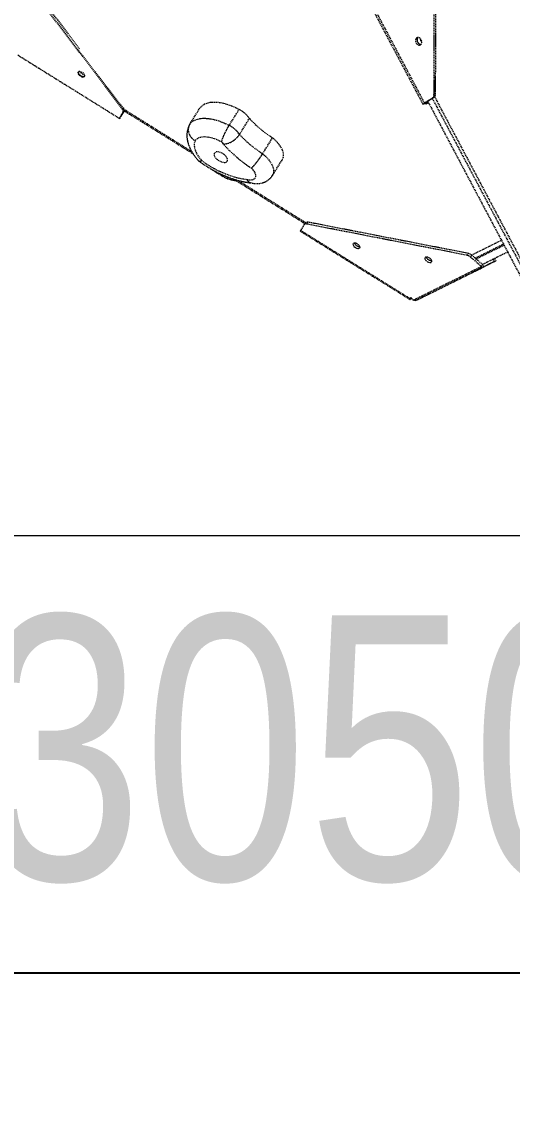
# Model space of a CAD drawing. Header units: millimetres. Extents: x -4077 to 3684, y -3420 to 2611.
# Drawn here: x -508 to 48, y -1309 to -70 of the extents above; entities that cross this region are included whole.
import ezdxf

# ---------------------------------------------------------------- set-up
doc = ezdxf.new("R2010")
doc.units = ezdxf.units.MM
doc.linetypes.add('HIDDEN', pattern=[1.905, 1.27, -0.635])
for name, color, linetype in [('DIKOM_ОБЪЕКТ', 7, 'Continuous'), ('DIKOM_РАЗМЕР_ЗОНА', 7, 'Continuous'), ('DIKOM_РАЗМЕР_ОБЪЕКТА', 7, 'Continuous')]:
    doc.layers.add(name, color=color, linetype=linetype)
doc.styles.add('style1', font='arialbd.ttf', dxfattribs={"width": 0.8})
doc.dimstyles.new('1-50', dxfattribs={"dimtxt": 300, "dimasz": 200, "dimexe": 100, "dimexo": 0, "dimgap": 100, "dimtad": 1, "dimtxsty": 'style1', "dimcen": 200, "dimclrd": 7, "dimclre": 7, "dimclrt": 7, "dimadec": 1, "dimazin": 2, "dimtfac": 1, "dimtmove": 0, "dimatfit": 2, "dimfxl": 0, "dimlwd": 25, "dimlwe": 18, "dimarcsym": 0})

# ---------------------------------------------------------------- blocks, each defined once
blk = doc.blocks.new('*D0')
at = {"layer": 'Defpoints', "color": 0, "transparency": 16777216}
for p in [(223.2, 1107.5), (-2045.1, -653.4), (872, -653.4)]:
    blk.add_point(p, dxfattribs=at)
at = {"layer": 'DIKOM_РАЗМЕР_ОБЪЕКТА', "color": 7, "lineweight": 18, "transparency": 16777216}
for p, q in [((223.2, 1107.5), (-2145.1, 1107.5)), ((872, -653.4), (-2145.1, -653.4))]:
    blk.add_line(p, q, dxfattribs=at)
at = {"layer": 'DIKOM_РАЗМЕР_ОБЪЕКТА', "color": 7, "lineweight": 25, "transparency": 16777216}
blk.add_line((-2045.1, 907.5), (-2045.1, -453.4), dxfattribs=at)
at = {"layer": 'DIKOM_РАЗМЕР_ОБЪЕКТА', "color": 7, "transparency": 16777216}
for points in [[(-2078.4, 907.5), (-2011.8, 907.5), (-2045.1, 1107.5)], [(-2078.4, -453.4), (-2011.8, -453.4), (-2045.1, -653.4)]]:
    blk.add_solid(points, dxfattribs=at)
at = {"layer": 'DIKOM_РАЗМЕР_ОБЪЕКТА', "color": 7, "transparency": 16777216, "insert": (-2298.3, 227), "char_height": 300, "attachment_point": 5, "rotation": 90, "style": 'style1'}
blk.add_mtext('{\\fArial|b0|i0|c204|p34;1780}', dxfattribs=at)
blk = doc.blocks.new('*D1')
at = {"layer": 'Defpoints', "color": 0, "transparency": 16777216}
for p in [(1340.7, 88.5), (-1708.3, 11.5), (1340.7, -1149.1)]:
    blk.add_point(p, dxfattribs=at)
at = {"layer": 'DIKOM_РАЗМЕР_ОБЪЕКТА', "color": 7, "lineweight": 18, "transparency": 16777216}
for p, q in [((1340.7, 88.5), (1340.7, -1249.1)), ((-1708.3, 11.5), (-1708.3, -1249.1))]:
    blk.add_line(p, q, dxfattribs=at)
at = {"layer": 'DIKOM_РАЗМЕР_ОБЪЕКТА', "color": 7, "lineweight": 25, "transparency": 16777216}
blk.add_line((-1508.3, -1149.1), (1140.7, -1149.1), dxfattribs=at)
at = {"layer": 'DIKOM_РАЗМЕР_ОБЪЕКТА', "color": 7, "transparency": 16777216}
for points in [[(-1508.3, -1115.7), (-1508.3, -1182.4), (-1708.3, -1149.1)], [(1140.7, -1115.7), (1140.7, -1182.4), (1340.7, -1149.1)]]:
    blk.add_solid(points, dxfattribs=at)
at = {"layer": 'DIKOM_РАЗМЕР_ОБЪЕКТА', "color": 7, "transparency": 16777216, "insert": (-183.8, -895.8), "char_height": 300, "attachment_point": 5, "style": 'style1'}
blk.add_mtext('{\\fArial|b0|i0|c204|p34;3050}', dxfattribs=at)
blk = doc.blocks.new('*D2')
at = {"layer": 'Defpoints', "color": 0, "transparency": 16777216}
for p in [(3683.6, 50.1), (-3206.4, -308.7), (3683.6, -3320.2)]:
    blk.add_point(p, dxfattribs=at)
at = {"layer": 'DIKOM_РАЗМЕР_ЗОНА', "color": 7, "lineweight": 18, "transparency": 16777216}
for p, q in [((3683.6, 50.1), (3683.6, -3420.2)), ((-3206.4, -308.7), (-3206.4, -3420.2))]:
    blk.add_line(p, q, dxfattribs=at)
at = {"layer": 'DIKOM_РАЗМЕР_ЗОНА', "color": 7, "lineweight": 25, "transparency": 16777216}
blk.add_line((-3006.4, -3320.2), (3483.6, -3320.2), dxfattribs=at)
at = {"layer": 'DIKOM_РАЗМЕР_ЗОНА', "color": 7, "transparency": 16777216}
for points in [[(-3006.4, -3286.8), (-3006.4, -3353.5), (-3206.4, -3320.2)], [(3483.6, -3286.8), (3483.6, -3353.5), (3683.6, -3320.2)]]:
    blk.add_solid(points, dxfattribs=at)
at = {"layer": 'DIKOM_РАЗМЕР_ЗОНА', "color": 7, "transparency": 16777216, "insert": (474.3, -3067), "char_height": 300, "attachment_point": 5, "style": 'style1'}
blk.add_mtext('{\\fArial|b0|i0|c204|p34;6900}', dxfattribs=at)
blk = doc.blocks.new('*D3')
at = {"layer": 'Defpoints', "color": 0, "transparency": 16777216}
for p in [(-3626.9, 2611.2), (1348.5, 2611.2), (1348.5, -2791.9)]:
    blk.add_point(p, dxfattribs=at)
at = {"layer": 'DIKOM_РАЗМЕР_ЗОНА', "color": 7, "lineweight": 18, "transparency": 16777216}
for p, q in [((1348.5, 2611.2), (-3726.9, 2611.2)), ((1348.5, -2791.9), (-3726.9, -2791.9))]:
    blk.add_line(p, q, dxfattribs=at)
at = {"layer": 'DIKOM_РАЗМЕР_ЗОНА', "color": 7, "lineweight": 25, "transparency": 16777216}
blk.add_line((-3626.9, -2591.9), (-3626.9, 2411.2), dxfattribs=at)
at = {"layer": 'DIKOM_РАЗМЕР_ЗОНА', "color": 7, "transparency": 16777216}
for points in [[(-3660.3, 2411.2), (-3593.6, 2411.2), (-3626.9, 2611.2)], [(-3660.3, -2591.9), (-3593.6, -2591.9), (-3626.9, -2791.9)]]:
    blk.add_solid(points, dxfattribs=at)
at = {"layer": 'DIKOM_РАЗМЕР_ЗОНА', "color": 7, "transparency": 16777216, "insert": (-3880.1, 379.3), "char_height": 300, "attachment_point": 5, "rotation": 90, "style": 'style1'}
blk.add_mtext('{\\fArial|b0|i0|c204|p34;5400}', dxfattribs=at)

msp = doc.modelspace()

# ---------------------------------------------------------------- linework, layer by layer
at = {"layer": 'DIKOM_ОБЪЕКТ', "color": 7, "linetype": 'HIDDEN', "lineweight": 15}
for p, q in [((-40.182, -152.958), (-39.414, 51.353)), ((-38.379, -152.223), (-37.611, 52.088)), ((-393.513, -169.188), (-505.557, -21.35)), ((-442.23, -100.961), (-504.207, -19.185)), ((-121.359, -34.436), (-52.842, -163.59)), ((-119.578, -33.256), (-51.147, -162.248)), ((-512.397, -107.815), (-396.995, -179.747)), ((-392.57, -168.444), (-444.617, -101.167)), ((-51.147, -162.248), (-41.844, -156.417)), ((-49.344, -161.513), (-40.041, -155.682)), ((-47.347, -160.261), (65.385, -372.784)), ((-42.205, -157.038), (70.655, -369.801)), ((-40.041, -155.682), (-41.844, -156.417)), ((-40.182, -152.958), (-38.379, -152.223)), ((-39.529, -155.277), (73.551, -368.454)), ((-392.843, -172.005), (-396.995, -179.747)), ((-391.917, -171.332), (-395.841, -177.77)), ((-395.055, -176.482), (-391.915, -171.332)), ((-391.752, -171.063), (-394.513, -175.591)), ((-394.512, -175.591), (-391.757, -171.071)), ((-393.513, -169.188), (-393.012, -168.384)), ((-392.335, -171.189), (-392.843, -172.005)), ((-392.57, -168.444), (-391.736, -167.076)), ((-391.09, -169.976), (-391.917, -171.332)), ((-391.915, -171.332), (-391.756, -171.072)), ((-391.757, -171.071), (-313.602, -219.784)), ((-391.059, -169.922), (-315.186, -217.214)), ((-317.366, -186.53), (-306.117, -168.482)), ((-272.62, -187.746), (-261.371, -169.698)), ((-50.088, -162.198), (-52.635, -163.617)), ((-49.087, -163.083), (-52.635, -163.617)), ((-49.344, -161.513), (-51.147, -162.248)), ((-50.088, -162.198), (-50.145, -162.091)), ((-46.599, -161.672), (-50.088, -162.198)), ((-49.087, -163.083), (-46.589, -161.691)), ((-48.987, -163.05), (-49.087, -163.083)), ((-48.987, -163.05), (-46.58, -161.708)), ((-396.995, -179.747), (-395.645, -177.581)), ((-396.006, -178.04), (-395.841, -177.77)), ((-395.858, -177.76), (-395.841, -177.77)), ((-395.841, -177.77), (-394.513, -175.591)), ((-395.051, -176.475), (-395.645, -177.581)), ((-395.053, -176.478), (-394.512, -175.591)), ((-394.512, -175.591), (-394.513, -175.591)), ((-260.915, -197.985), (-249.666, -179.938)), ((-234.584, -219.855), (-223.335, -201.807)), ((-223.375, -244.348), (-212.126, -226.3)), ((-267.324, -248.629), (-186.632, -298.924)), ((-262.493, -250.056), (-185.86, -297.821)), ((-191.966, -307.483), (-67.316, -385.182)), ((-187.504, -300.323), (-191.492, -306.723)), ((-191.492, -306.723), (-67.12, -384.248)), ((-187.504, -300.323), (-186.154, -298.158)), ((-183.28, -297.443), (-184.63, -299.609)), ((-2.556, -335.093), (-184.63, -299.609)), ((-1.206, -332.927), (-183.28, -297.443)), ((2.444, -334.685), (36.286, -317.925)), ((-2.556, -335.093), (-1.206, -332.927)), ((6.561, -338.198), (38.618, -322.322)), ((7.603, -339.089), (39.209, -323.436)), ((43.428, -331.39), (27.079, -339.487)), ((2.671, -334.873), (1.321, -337.038)), ((1.321, -337.038), (13.648, -347.577)), ((2.671, -334.873), (14.998, -345.411)), ((13.648, -347.577), (14.998, -345.411)), ((15.083, -345.428), (14.945, -345.496)), ((26.87, -339.59), (15.083, -345.428)), ((15.083, -345.428), (16.415, -348.116)), ((28.201, -342.279), (16.415, -348.116)), ((28.084, -342.353), (17.688, -347.503)), ((26.87, -339.59), (27.115, -339.469)), ((28.201, -342.279), (26.87, -339.59)), ((28.594, -338.737), (29.926, -341.425)), ((29.931, -341.438), (29.926, -341.425)), ((-63.767, -385.931), (13.648, -347.577)), ((16.415, -348.116), (-61.001, -386.47)), ((-59.509, -385.732), (17.688, -347.503)), ((-67.335, -385.17), (-66.183, -383.32)), ((-66.462, -383.192), (-67.12, -384.248)), ((-67.12, -384.248), (-66.95, -383.374)), ((-66.847, -383.208), (-66.95, -383.374)), ((-65.846, -383.589), (-63.767, -385.931)), ((-64.872, -384.686), (-65.846, -383.589)), ((-65.846, -383.589), (-65.846, -383.589)), ((-61.76, -384.937), (-61.001, -386.47)), ((-61.001, -386.47), (-58.195, -385.08)), ((-58.195, -385.08), (-59.509, -385.732))]:
    msp.add_line(p, q, dxfattribs=at)
at = {"layer": 'DIKOM_ОБЪЕКТ', "color": 7, "linetype": 'HIDDEN', "lineweight": 15, "flags": 128}
for points in [[(-60.817, -89.753), (-61.111, -90.853), (-61.117, -92.071), (-60.835, -93.308), (-60.287, -94.464), (-59.517, -95.445), (-58.589, -96.173), (-57.576, -96.587), (-56.562, -96.654), (-55.628, -96.37), (-54.85, -95.756), (-54.292, -94.864), (-53.997, -93.764), (-53.991, -92.546), (-54.273, -91.309), (-54.821, -90.153), (-55.591, -89.172), (-56.519, -88.444), (-57.532, -88.03), (-58.546, -87.963), (-59.48, -88.247), (-60.258, -88.86), (-60.817, -89.753)], [(-58.304, -87.946), (-58.776, -88.532), (-59.205, -89.54), (-59.355, -90.712), (-59.214, -91.952), (-58.793, -93.16), (-58.126, -94.239), (-57.268, -95.1), (-56.287, -95.675), (-55.263, -95.917), (-55.009, -95.922)], [(-59.014, -89.018), (-58.455, -88.126), (-58.281, -87.946)], [(-442.149, -126.603), (-443.058, -126.69), (-443.734, -127.023), (-444.123, -127.574), (-444.193, -128.298), (-443.939, -129.136), (-443.381, -130.022), (-442.564, -130.882), (-441.554, -131.648), (-440.434, -132.257), (-439.294, -132.66), (-438.227, -132.825), (-437.318, -132.737), (-436.642, -132.404), (-436.252, -131.854), (-436.182, -131.13), (-436.437, -130.291), (-436.995, -129.405), (-437.812, -128.545), (-438.821, -127.779), (-439.941, -127.17), (-441.081, -126.767), (-442.149, -126.603)], [(-443.999, -127.321), (-443.998, -127.473), (-443.8, -128.292), (-443.291, -129.169), (-442.512, -130.032), (-441.528, -130.813), (-440.416, -131.447)], [(-440.416, -131.447), (-439.268, -131.883), (-438.177, -132.086), (-437.231, -132.039), (-436.506, -131.746), (-436.17, -131.419)], [(-261.371, -169.698), (-264.854, -167.93), (-268.37, -166.356), (-271.892, -164.988), (-275.39, -163.838), (-278.837, -162.915), (-282.204, -162.226), (-285.465, -161.777), (-288.593, -161.572), (-291.563, -161.611), (-294.351, -161.896), (-296.934, -162.423), (-299.292, -163.189), (-301.405, -164.186), (-303.256, -165.408), (-304.831, -166.844), (-306.117, -168.482)], [(-52.635, -163.617), (-52.791, -163.621), (-52.847, -163.57), (-52.801, -163.466), (-52.655, -163.311), (-52.411, -163.107), (-52.073, -162.859), (-51.649, -162.57), (-51.147, -162.248)], [(-50.088, -162.198), (-50.166, -162.2), (-50.194, -162.174), (-50.171, -162.122), (-50.098, -162.045), (-49.976, -161.943), (-49.807, -161.818), (-49.595, -161.674), (-49.344, -161.513)], [(-394.512, -175.591), (-394.613, -175.756), (-394.686, -175.876), (-394.731, -175.949), (-394.746, -175.974), (-394.731, -175.949), (-394.686, -175.876), (-394.613, -175.756), (-394.513, -175.591)], [(-317.366, -186.53), (-316.08, -184.891), (-314.505, -183.455), (-312.654, -182.234), (-310.54, -181.236), (-308.183, -180.471), (-305.6, -179.944), (-302.812, -179.659), (-299.842, -179.619), (-296.714, -179.825), (-293.453, -180.274), (-290.086, -180.963), (-286.639, -181.886), (-283.141, -183.036), (-279.619, -184.404), (-276.103, -185.978), (-272.62, -187.746)], [(-311.294, -205.162), (-311.921, -206.956), (-312.235, -208.908), (-312.233, -211), (-311.914, -213.21), (-311.281, -215.516), (-310.342, -217.896), (-309.105, -220.325), (-307.583, -222.779), (-305.791, -225.234), (-303.746, -227.665)], [(-281.089, -206.662), (-283.936, -205.171), (-286.821, -203.875), (-289.708, -202.793), (-292.562, -201.936), (-295.345, -201.316), (-298.025, -200.94), (-300.566, -200.814), (-302.937, -200.938), (-305.108, -201.312), (-307.052, -201.931), (-308.744, -202.786), (-310.164, -203.868), (-311.294, -205.162)], [(-279.743, -208.311), (-279.665, -208.136), (-279.672, -207.92), (-279.763, -207.678), (-279.931, -207.427), (-280.166, -207.184), (-280.45, -206.966), (-280.765, -206.788), (-281.089, -206.662)], [(-212.126, -226.3), (-212.045, -226.166), (-211.331, -224.62), (-210.93, -222.906), (-210.848, -221.044), (-211.085, -219.058), (-211.638, -216.972), (-212.501, -214.812), (-213.662, -212.604), (-215.108, -210.376), (-216.821, -208.155), (-218.78, -205.969), (-220.96, -203.844), (-223.335, -201.807)], [(-274.66, -228.043), (-274.409, -227.131), (-274.473, -226.078), (-274.849, -224.928), (-275.522, -223.727), (-276.464, -222.524), (-277.636, -221.37), (-278.992, -220.31), (-280.475, -219.389), (-282.024, -218.644), (-283.576, -218.106), (-285.068, -217.796), (-286.438, -217.728), (-287.631, -217.904), (-288.597, -218.317), (-289.297, -218.95), (-289.703, -219.777), (-289.797, -220.764), (-289.576, -221.871), (-289.049, -223.053), (-288.237, -224.261), (-287.175, -225.445), (-285.904, -226.558), (-284.478, -227.554), (-282.954, -228.391), (-281.395, -229.036), (-279.865, -229.462), (-278.427, -229.652), (-277.139, -229.598), (-276.053, -229.302), (-275.216, -228.776), (-274.66, -228.043)], [(-234.584, -219.855), (-232.209, -221.892), (-230.029, -224.017), (-228.07, -226.203), (-226.357, -228.424), (-224.911, -230.652), (-223.749, -232.859), (-222.887, -235.02), (-222.333, -237.106), (-222.097, -239.092), (-222.179, -240.954), (-222.58, -242.668), (-223.294, -244.214), (-223.374, -244.347)], [(-303.746, -227.665), (-299.689, -230.485), (-295.514, -233.154), (-291.241, -235.659), (-286.896, -237.985), (-282.5, -240.121), (-278.078, -242.054), (-273.653, -243.775), (-269.249, -245.274), (-264.89, -246.544), (-260.598, -247.576), (-256.397, -248.367), (-252.31, -248.911)], [(-252.31, -248.911), (-250.32, -249.347), (-248.451, -249.522), (-246.754, -249.432), (-245.276, -249.079), (-244.057, -248.472), (-243.13, -247.63), (-242.522, -246.573), (-242.248, -245.332), (-242.316, -243.941), (-242.724, -242.437), (-243.462, -240.862), (-244.508, -239.258), (-245.834, -237.671), (-247.405, -236.142)], [(-191.492, -306.723), (-191.696, -307.05), (-191.845, -307.289), (-191.936, -307.435), (-191.966, -307.483), (-191.966, -307.483)], [(-132.046, -323.143), (-131.666, -324.009), (-130.998, -324.893), (-130.095, -325.724), (-129.031, -326.434), (-127.892, -326.966), (-126.77, -327.276), (-125.756, -327.34), (-124.932, -327.152), (-124.365, -326.728), (-124.102, -326.101), (-124.162, -325.324), (-124.542, -324.458), (-125.21, -323.574), (-126.113, -322.743), (-127.177, -322.033), (-128.316, -321.501), (-129.438, -321.191), (-130.452, -321.127), (-131.276, -321.315), (-131.843, -321.739), (-132.106, -322.365), (-132.046, -323.143)], [(-50.444, -339.046), (-50.065, -339.912), (-49.396, -340.796), (-48.493, -341.627), (-47.429, -342.337), (-46.29, -342.869), (-45.168, -343.179), (-44.154, -343.243), (-43.33, -343.055), (-42.764, -342.631), (-42.5, -342.005), (-42.56, -341.227), (-42.94, -340.361), (-43.609, -339.477), (-44.511, -338.646), (-45.576, -337.936), (-46.715, -337.404), (-47.837, -337.094), (-48.851, -337.03), (-49.674, -337.218), (-50.241, -337.642), (-50.505, -338.268), (-50.444, -339.046)], [(28.084, -342.353), (28.492, -342.151), (28.857, -341.97), (29.176, -341.812), (29.442, -341.68), (29.654, -341.575), (29.807, -341.499), (29.9, -341.453), (29.931, -341.438)], [(29.926, -341.425), (29.897, -341.439), (29.811, -341.482), (29.668, -341.552), (29.472, -341.65), (29.223, -341.773), (28.926, -341.92), (28.584, -342.089), (28.201, -342.279)], [(7.481, -352.547), (8.428, -352.078), (9.519, -351.538), (10.666, -350.969), (11.776, -350.419), (12.76, -349.932), (13.538, -349.547), (14.046, -349.295), (14.243, -349.197), (14.114, -349.261), (13.67, -349.481), (12.944, -349.84), (11.998, -350.309), (10.907, -350.849), (9.76, -351.417), (8.649, -351.967), (7.665, -352.455), (6.888, -352.84), (6.38, -353.092), (6.182, -353.19), (6.311, -353.126), (6.756, -352.906), (7.481, -352.547)], [(7.484, -352.552), (8.43, -352.084), (9.521, -351.543), (10.668, -350.975), (11.779, -350.425), (12.762, -349.937), (13.54, -349.552), (14.048, -349.3), (14.246, -349.203), (14.117, -349.266), (13.672, -349.487), (12.947, -349.846), (12, -350.314), (10.909, -350.855), (9.762, -351.423), (8.652, -351.973), (7.668, -352.46), (6.89, -352.846), (6.382, -353.097), (6.185, -353.195), (6.313, -353.132), (6.758, -352.911), (7.484, -352.552)]]:
    msp.add_lwpolyline(points, dxfattribs=at)
at = {"layer": 'DIKOM_ОБЪЕКТ', "color": 7, "linetype": 'HIDDEN', "lineweight": 15}
for centre, radius, start, end in [((-54.328, -90.925), 5.059, 157.857932, 262.085728), ((-50.609, -89.461), 5.14, 175.255628, 229.285286), ((-436.091, -122.636), 7.302, 212.852482, 265.720968), ((-44.166, -153.172), 3.99, 305.594635, 3.078805), ((-42.363, -152.438), 3.99, 305.593466, 3.081469), ((-395.465, -171.14), 2.761, 341.742662, 44.990605), ((-394.422, -170.38), 2.68, 339.18838, 46.284987), ((-272.361, -194.072), 26.737, 31.914295, 65.728777), ((-148.859, -85.351), 138.234, 223.176646, 237.400135), ((-283.61, -212.12), 26.737, 31.914482, 65.728931), ((-160.107, -103.398), 138.235, 223.176662, 237.400054), ((-159.26, -101.021), 161.329, 221.685289, 236.88219), ((-184.178, -299.967), 2.679, 70.410409, 137.519355), ((-185.528, -302.133), 2.679, 70.410409, 137.519355), ((-125.106, -318.809), 6.019, 202.855238, 241.134901), ((-124.411, -318.31), 6.848, 204.46407, 271.658778), ((-124.56, -319.152), 6.017, 234.990215, 273.319156), ((-3.096, -341.53), 8.808, 49.096887, 77.60847), ((-43.504, -334.712), 6.02, 202.857521, 241.132618), ((-42.81, -334.213), 6.849, 204.464221, 271.658627), ((-42.959, -335.055), 6.017, 234.993351, 273.318999), ((-4.446, -343.696), 8.808, 49.096887, 77.60847)]:
    msp.add_arc(centre, radius, start, end, dxfattribs=at)
for centre, major_axis, ratio, start_param, end_param in [((-66.269, -383.798), (0.62, -0.553), 0.53930735, 1.35724827, 3.45164338), ((-66.269, -383.799), (0.62, -0.553), 0.53927632, 1.35709854, 1.8846563), ((-58.618, -385.29), (0.846, 0.419), 0.00005024, 5.23598409, 7.33037919)]:
    msp.add_ellipse(centre, major_axis=major_axis, ratio=ratio, start_param=start_param, end_param=end_param, dxfattribs=at)
for points, knots in [([(-317.891, -187.5), (-318.177, -188.11), (-318.858, -189.56), (-319.636, -191.972), (-320.229, -194.701), (-320.528, -197.504), (-320.544, -200.371), (-320.272, -203.297), (-319.71, -206.28), (-318.849, -209.315), (-317.687, -212.389), (-316.221, -215.484), (-314.461, -218.572), (-312.429, -221.62), (-310.141, -224.595), (-308.326, -226.712), (-307.267, -227.825), (-307.099, -228.002)], [0, 0, 0, 0, 0.04660862, 0.11084078, 0.17528288, 0.24047025, 0.30687584, 0.37495634, 0.44510709, 0.51758536, 0.5924126, 0.66930244, 0.74768572, 0.82686808, 0.90612482, 0.98506006, 1, 1, 1, 1]), ([(-317.366, -186.53), (-317.706, -187.15), (-318.395, -188.41), (-318.938, -190.516), (-319.101, -192.734), (-318.846, -194.981), (-318.182, -197.228), (-317.14, -199.375), (-315.728, -201.397), (-313.844, -203.382), (-312.263, -204.57), (-311.317, -205.148), (-311.294, -205.162)], [0, 0, 0, 0, 0.10577413, 0.21461603, 0.32038747, 0.42922737, 0.53502256, 0.64388063, 0.74973086, 0.85864261, 0.99664551, 1, 1, 1, 1]), ([(-281.089, -206.662), (-281.089, -206.655), (-281.051, -206.006), (-280.755, -204.778), (-280.077, -202.725), (-279.284, -200.694), (-278.339, -198.507), (-277.29, -196.264), (-276.151, -193.984), (-274.978, -191.778), (-273.779, -189.646), (-273.01, -188.385), (-272.62, -187.746)], [0, 0, 0, 0, 0.00168085, 0.14323054, 0.24886367, 0.35755562, 0.46311734, 0.57173391, 0.67727037, 0.78586607, 0.89140367, 1, 1, 1, 1]), ([(-279.743, -208.311), (-279.735, -208.314), (-279.163, -208.478), (-278.014, -208.624), (-276.139, -208.534), (-274.046, -208.092), (-271.804, -207.278), (-269.585, -206.163), (-267.48, -204.819), (-265.494, -203.268), (-263.718, -201.59), (-262.137, -199.804), (-261.326, -198.597), (-260.915, -197.985)], [0, 0, 0, 0, 0.00107879, 0.08125479, 0.16437582, 0.26822338, 0.37511196, 0.47807147, 0.58395684, 0.68648606, 0.79195922, 0.89448965, 1, 1, 1, 1]), ([(-247.405, -236.142), (-247.398, -236.137), (-246.912, -235.743), (-245.981, -234.884), (-244.494, -233.305), (-243.068, -231.654), (-241.571, -229.805), (-240.067, -227.845), (-238.564, -225.794), (-237.134, -223.754), (-235.772, -221.73), (-234.984, -220.486), (-234.584, -219.855)], [0, 0, 0, 0, 0.00204383, 0.14514707, 0.25093835, 0.35975838, 0.4650849, 0.57343363, 0.67855344, 0.78670822, 0.89182886, 1, 1, 1, 1]), ([(-306.959, -228.125), (-306.618, -228.379), (-304.927, -229.638), (-301.797, -231.809), (-297.535, -234.575), (-293.175, -237.184), (-288.736, -239.632), (-284.231, -241.909), (-279.676, -244.008), (-275.083, -245.919), (-270.467, -247.636), (-265.842, -249.149), (-261.219, -250.451), (-256.614, -251.529), (-252.195, -252.367), (-249.348, -252.728), (-248.001, -252.899)], [0, 0, 0, 0, 0.01909433, 0.0945667, 0.16999558, 0.24541662, 0.32086677, 0.39638296, 0.47200994, 0.54779291, 0.62377974, 0.70001429, 0.77654212, 0.85340341, 0.93062791, 1, 1, 1, 1]), ([(-306.956, -228.12), (-306.772, -228.218), (-306.386, -228.425), (-305.348, -228.328), (-304.379, -227.975), (-303.753, -227.669), (-303.746, -227.665)], [0, 0, 0, 0, 0.27669874, 0.5807416, 0.99520585, 1, 1, 1, 1]), ([(-291.257, -238.207), (-290.096, -239.009), (-287.546, -240.772), (-283.473, -243.318), (-279.259, -245.788), (-276.45, -247.269), (-275.131, -247.965)], [0, 0, 0, 0, 0.22443158, 0.49322445, 0.76204352, 1, 1, 1, 1]), ([(-272.477, -246.854), (-272.546, -246.926), (-272.961, -247.362), (-273.624, -247.797), (-274.4, -248.143), (-274.78, -248.048), (-274.95, -248.006)], [0, 0, 0, 0, 0.06624977, 0.40394532, 0.73344629, 1, 1, 1, 1]), ([(-248.487, -252.811), (-248.38, -252.839), (-247.268, -253.131), (-245.222, -253.474), (-242.387, -253.727), (-239.706, -253.686), (-237.138, -253.381), (-234.7, -252.818), (-232.402, -252.008), (-230.255, -250.958), (-228.272, -249.682), (-226.418, -248.139), (-224.743, -246.375), (-223.824, -245.006), (-223.38, -244.343)], [0, 0, 0, 0, 0.01141968, 0.11865306, 0.21667677, 0.31195529, 0.40382994, 0.49251217, 0.57859505, 0.66271453, 0.74543246, 0.82720595, 0.91632366, 1, 1, 1, 1]), ([(-274.958, -248.033), (-274.656, -248.127), (-273.118, -248.609), (-270.337, -249.308), (-267.22, -249.959), (-265.36, -250.176), (-264.722, -250.251)], [0, 0, 0, 0, 0.08792466, 0.44746644, 0.81044798, 1, 1, 1, 1]), ([(-248.475, -252.767), (-248.651, -252.738), (-249.248, -252.638), (-250.181, -252.03), (-251.335, -250.865), (-251.993, -249.681), (-252.305, -248.923), (-252.31, -248.911)], [0, 0, 0, 0, 0.109038272, 0.371992519, 0.64250937, 0.994649326, 1, 1, 1, 1]), ([(-67.335, -385.17), (-67.335, -385.17), (-67.357, -385.183), (-67.306, -385.027), (-67.185, -384.521), (-67.12, -384.248)], [0, 0, 0, 0, 0.000179331, 0.460886584, 1, 1, 1, 1]), ([(-61.142, -386.185), (-61.553, -386.202), (-62.345, -386.236), (-63.065, -385.911), (-63.412, -385.755)], [0, 0, 0, 0, 0.51831093, 1, 1, 1, 1])]:
    msp.add_open_spline(points, degree=3, knots=knots, dxfattribs=at)

# ---------------------------------------------------------------- dimensions: what is measured, and where the dimension line sits
at = {"layer": 'DIKOM_РАЗМЕР_ЗОНА'}
dim = msp.add_linear_dim(base=(-3626.927, 2611.221), p1=(1348.49, -2791.939), p2=(1348.49, 2611.221), angle=90, text='{\\fArial|b0|i0|c204|p34;5400}', dimstyle='1-50', dxfattribs=at)
dim.commit()
dim.dimension.update_dxf_attribs({"geometry": '*D3', "text_midpoint": (-3626.927, 379.285), "dimtype": 160})
dim = msp.add_linear_dim(base=(3683.596, -3320.169), p1=(-3206.352, -308.669), p2=(3683.596, 50.109), text='{\\fArial|b0|i0|c204|p34;6900}', dimstyle='1-50', dxfattribs=at)
dim.commit()
dim.dimension.update_dxf_attribs({"geometry": '*D2', "text_midpoint": (474.264, -3320.169), "dimtype": 160})
at = {"layer": 'DIKOM_РАЗМЕР_ОБЪЕКТА'}
dim = msp.add_linear_dim(base=(-2045.084, -653.434), p1=(223.238, 1107.531), p2=(871.98, -653.434), angle=90, text='{\\fArial|b0|i0|c204|p34;1780}', dimstyle='1-50', dxfattribs=at)
dim.commit()
dim.dimension.update_dxf_attribs({"geometry": '*D0', "text_midpoint": (-2045.084, 227.048), "dimtype": 160})
dim = msp.add_linear_dim(base=(1340.735, -1149.052), p1=(-1708.316, 11.502), p2=(1340.735, 88.5), text='{\\fArial|b0|i0|c204|p34;3050}', dimstyle='1-50', dxfattribs=at)
dim.commit()
dim.dimension.update_dxf_attribs({"geometry": '*D1', "text_midpoint": (-183.791, -1149.052), "dimtype": 160})

doc.saveas('drawing.dxf')
